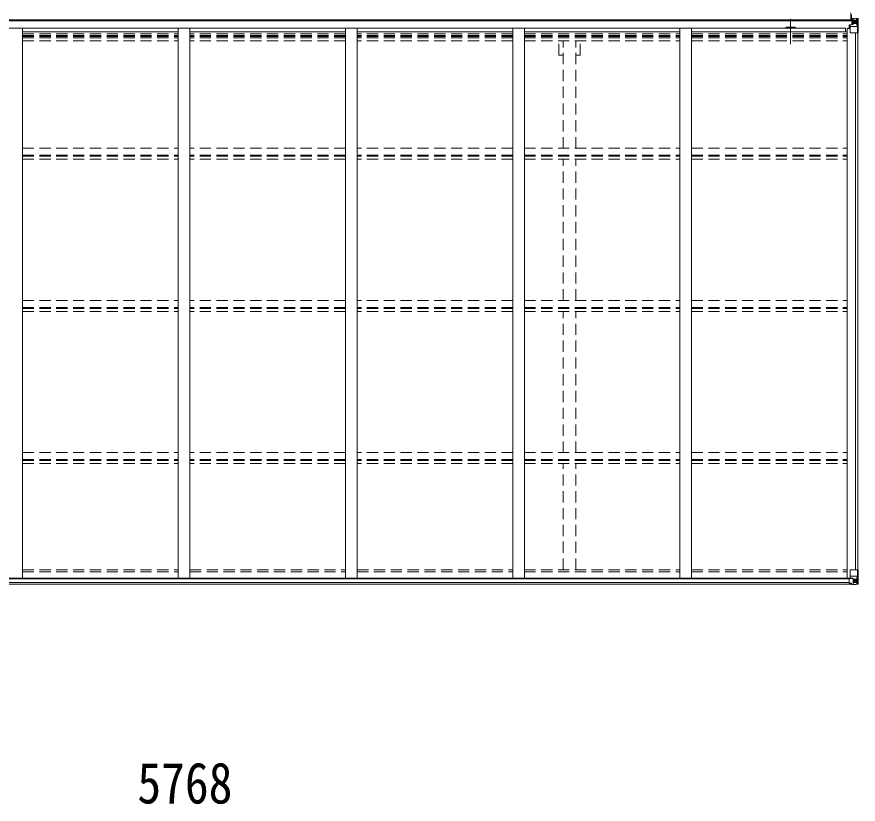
# Model space of a CAD drawing. Units: millimetres at full size, sheet at 1:40; details may follow other scales. Extents: x -11243 to 11243, y -7760 to 7760.
# Drawn here: x 3526 to 7128, y 186 to 3557 of the extents above; entities that cross this region are included whole.
import ezdxf
from ezdxf.enums import TextEntityAlignment as Align

# ---------------------------------------------------------------- set-up
doc = ezdxf.new("R2010")
doc.units = ezdxf.units.MM
doc.header["$LTSCALE"] = 40
doc.linetypes.add('CHAIN1', pattern=[8, 5, -1, 1, -1])
doc.linetypes.add('DASHED1', pattern=[1.8, 1.2, -0.6])
for name, color, linetype, lineweight in [('0-1_本体', 5, 'CHAIN1', 9), ('0-3_ELV2', 4, 'Continuous', 9), ('0-4_TABLE1', 6, 'Continuous', 9), ('0-6_OTH_LINE', 6, 'Continuous', 9)]:
    doc.layers.add(name, color=color, linetype=linetype, lineweight=lineweight)
doc.styles.add('ＭＳ ゴシック', font='')
doc.styles.get('ＭＳ ゴシック').set_extended_font_data('MS Gothic')

msp = doc.modelspace()

# ---------------------------------------------------------------- linework, layer by layer
at = {"layer": '0-1_本体'}
msp.add_line((6838.61, 3548.88), (6838.61, 3440.12), dxfattribs=at)
at = {"layer": '0-3_ELV2'}
for p, q in [((7096.61, 3539.68), (7096.61, 3574.68)), ((7096.61, 3544.42), (1387.61, 3544.42)), ((7096.61, 3539.68), (1387.61, 3539.68)), ((7096.61, 3547.03), (7104.61, 3547.03)), ((7099.11, 3549.18), (7104.61, 3549.18)), ((1410.61, 3508.89), (7073.61, 3508.89)), ((3551.11, 3508.88), (3551.11, 1152.75)), ((4217.11, 3508.88), (4217.11, 1152.75)), ((4267.11, 3508.88), (4267.11, 1152.75)), ((4933.11, 3508.88), (4933.11, 1152.75)), ((4983.11, 3508.88), (4983.11, 1152.75)), ((5649.11, 3508.88), (5649.11, 1152.75)), ((5699.11, 3508.88), (5699.11, 1152.75)), ((6365.11, 3508.89), (6365.11, 1152.75)), ((6415.11, 3508.89), (6415.11, 1152.75)), ((6826.11, 3513.56), (6851.11, 3513.56)), ((7073.61, 3493.38), (7073.61, 3508.89)), ((7081.11, 3507.06), (7094.11, 3507.06)), ((7081.11, 3507.06), (7081.11, 1152.75)), ((3551.11, 3493.38), (4217.11, 3493.38)), ((4933.11, 3493.38), (4267.11, 3493.38)), ((5649.11, 3493.38), (4983.11, 3493.38)), ((5699.11, 3493.38), (6365.11, 3493.38)), ((6415.11, 3493.38), (7081.11, 3493.38)), ((7116.41, 3488.41), (7116.41, 1188.77)), ((7126.11, 3488.41), (7126.11, 1188.77)), ((1382.84, 1152.75), (7101.37, 1152.75)), ((1384.61, 1126.97), (7099.61, 1126.97)), ((1394.61, 1150.48), (7089.61, 1150.48)), ((1394.61, 1134.87), (7089.61, 1134.87))]:
    msp.add_line(p, q, dxfattribs=at)
at = {"layer": '0-3_ELV2', "linetype": 'DASHED1'}
for p, q in [((3551.11, 3484.98), (4217.11, 3484.98)), ((3551.11, 3476.79), (4217.11, 3476.79)), ((3551.11, 3472.86), (4217.11, 3472.86)), ((3551.11, 3467.78), (4217.11, 3467.78)), ((4933.11, 3484.98), (4267.11, 3484.98)), ((4933.11, 3476.79), (4267.11, 3476.79)), ((4933.11, 3472.86), (4267.11, 3472.86)), ((4933.11, 3467.78), (4267.11, 3467.78)), ((5649.11, 3484.98), (4983.11, 3484.98)), ((5649.11, 3476.79), (4983.11, 3476.79)), ((5649.11, 3472.86), (4983.11, 3472.86)), ((5649.11, 3467.78), (4983.11, 3467.78)), ((5699.11, 3484.98), (6365.11, 3484.98)), ((5699.11, 3476.79), (6365.11, 3476.79)), ((5699.11, 3472.86), (6365.11, 3472.86)), ((5699.11, 3467.78), (6365.11, 3467.78)), ((6415.11, 3484.98), (7081.11, 3484.98)), ((6415.11, 3476.79), (7081.11, 3476.79)), ((6415.11, 3472.86), (7081.11, 3472.86)), ((6415.11, 3467.78), (7081.11, 3467.78)), ((3551.11, 3454.77), (4217.11, 3454.77)), ((4933.11, 3454.77), (4267.11, 3454.77)), ((5649.11, 3454.77), (4983.11, 3454.77)), ((5699.11, 3454.77), (6365.11, 3454.77)), ((5846.91, 3393.18), (5846.91, 3453.58)), ((5864.61, 2994.32), (5864.61, 3453.58)), ((5919.61, 2994.32), (5919.61, 3453.58)), ((5937.31, 3393.18), (5937.31, 3453.58)), ((6415.11, 3454.77), (7081.11, 3454.77)), ((5846.91, 3393.18), (5864.61, 3393.18)), ((5919.61, 3393.18), (5937.31, 3393.18)), ((3551.11, 2994.45), (4217.07, 2994.45)), ((4933.11, 2994.45), (4267.11, 2994.45)), ((5649.08, 2994.45), (4983.11, 2994.45)), ((5699.11, 2994.45), (6365.11, 2994.45)), ((6415.11, 2994.45), (7081.07, 2994.45)), ((3551.11, 2964.71), (4217.07, 2964.71)), ((3551.11, 2960.17), (4217.07, 2960.17)), ((4933.11, 2964.71), (4267.11, 2964.71)), ((4933.11, 2960.17), (4267.11, 2960.17)), ((5649.08, 2964.71), (4983.11, 2964.71)), ((5649.08, 2960.17), (4983.11, 2960.17)), ((5699.11, 2964.71), (6365.11, 2964.71)), ((5699.11, 2960.17), (6365.11, 2960.17)), ((6415.11, 2964.71), (7081.07, 2964.71)), ((6415.11, 2960.17), (7081.07, 2960.17)), ((3551.11, 2947.15), (4217.07, 2947.15)), ((4933.11, 2947.15), (4267.11, 2947.15)), ((5649.08, 2947.15), (4983.11, 2947.15)), ((5699.11, 2947.15), (6365.11, 2947.15)), ((5864.61, 2342.66), (5864.61, 2945.96)), ((5919.61, 2342.66), (5919.61, 2945.96)), ((6415.11, 2947.15), (7081.07, 2947.15)), ((3551.11, 2342.79), (4217.07, 2342.79)), ((4933.11, 2342.79), (4267.11, 2342.79)), ((5649.08, 2342.79), (4983.11, 2342.79)), ((5699.11, 2342.79), (6365.11, 2342.79)), ((6415.11, 2342.79), (7081.07, 2342.79)), ((3551.11, 2313.05), (4217.07, 2313.05)), ((3551.11, 2308.5), (4217.07, 2308.5)), ((4933.11, 2313.05), (4267.11, 2313.05)), ((4933.11, 2308.5), (4267.11, 2308.5)), ((5649.08, 2313.05), (4983.11, 2313.05)), ((5649.08, 2308.5), (4983.11, 2308.5)), ((5699.11, 2313.05), (6365.11, 2313.05)), ((5699.11, 2308.5), (6365.11, 2308.5)), ((6415.11, 2313.05), (7081.07, 2313.05)), ((6415.11, 2308.5), (7081.07, 2308.5)), ((3551.11, 2295.49), (4217.07, 2295.49)), ((4933.11, 2295.49), (4267.11, 2295.49)), ((5649.08, 2295.49), (4983.11, 2295.49)), ((5699.11, 2295.49), (6365.11, 2295.49)), ((5864.61, 1691), (5864.61, 2294.3)), ((5919.61, 1691), (5919.61, 2294.3)), ((6415.11, 2295.49), (7081.07, 2295.49)), ((3551.11, 1691.13), (4217.07, 1691.13)), ((3551.11, 1661.39), (4217.07, 1661.39)), ((4933.11, 1691.13), (4267.11, 1691.13)), ((4933.11, 1661.39), (4267.11, 1661.39)), ((5649.08, 1691.13), (4983.11, 1691.13)), ((5649.08, 1661.39), (4983.11, 1661.39)), ((5699.11, 1691.13), (6365.11, 1691.13)), ((5699.11, 1661.39), (6365.11, 1661.39)), ((6415.11, 1691.13), (7081.07, 1691.13)), ((6415.11, 1661.39), (7081.07, 1661.39)), ((3551.11, 1656.84), (4217.07, 1656.84)), ((3551.11, 1643.83), (4217.07, 1643.83)), ((4933.11, 1656.84), (4267.11, 1656.84)), ((4933.11, 1643.83), (4267.11, 1643.83)), ((5649.08, 1656.84), (4983.11, 1656.84)), ((5649.08, 1643.83), (4983.11, 1643.83)), ((5699.11, 1656.84), (6365.11, 1656.84)), ((5699.11, 1643.83), (6365.11, 1643.83)), ((5864.61, 1189.72), (5864.61, 1642.64)), ((5919.61, 1189.72), (5919.61, 1642.64)), ((6415.11, 1656.84), (7081.07, 1656.84)), ((6415.11, 1643.83), (7081.07, 1643.83)), ((3551.11, 1188.92), (4217.11, 1188.92)), ((4267.11, 1188.92), (4933.11, 1188.92)), ((4983.11, 1188.92), (5649.11, 1188.92)), ((5699.11, 1188.92), (6365.11, 1188.92)), ((6415.11, 1188.92), (7081.11, 1188.92)), ((3551.11, 1180.57), (4217.11, 1180.57)), ((4267.11, 1180.57), (4933.11, 1180.57)), ((4983.11, 1180.57), (5649.11, 1180.57)), ((5699.11, 1180.57), (6365.11, 1180.57)), ((6415.11, 1180.57), (7081.11, 1180.57))]:
    msp.add_line(p, q, dxfattribs=at)
at = {"layer": '0-3_ELV2'}
for centre, start, end in [((6826.11, 3501.06), 90, 141.18803), ((6851.11, 3501.06), 38.81197, 90)]:
    msp.add_arc(centre, 12.5, start, end, dxfattribs=at)
at = {"layer": '0-4_TABLE1'}
for p, q in [((7096.61, 3548.68), (7096.61, 3565.68)), ((7099.11, 3549.93), (7096.61, 3549.93)), ((7099.11, 3549.71), (7096.61, 3549.71)), ((7099.11, 3548.68), (7096.61, 3548.68)), ((7096.61, 3546.37), (7104.11, 3546.37)), ((7096.61, 3546.34), (7104.11, 3546.34)), ((7096.61, 3545.34), (7104.61, 3545.34)), ((7104.11, 3544.41), (7096.61, 3544.48)), ((7096.61, 3544.31), (7104.11, 3544.25)), ((7097.61, 3548.68), (7097.61, 3565.68)), ((7099.11, 3548.68), (7099.11, 3565.68)), ((7099.61, 3549.18), (7099.61, 3551.81)), ((7099.61, 3551.81), (7127.17, 3550.12)), ((7106.11, 3550.52), (7099.61, 3550.92)), ((7099.61, 3550), (7104.61, 3549.91)), ((7100.61, 3524.31), (7100.61, 3544.28)), ((7104.5, 3544.04), (7100.61, 3544.04)), ((7100.61, 3540.41), (7104.61, 3540.41)), ((7100.61, 3532.21), (7104.61, 3532.21)), ((7104.11, 3546.37), (7104.11, 3544.41)), ((7104.11, 3544.25), (7104.11, 3544.41)), ((7104.61, 3545.7), (7106.11, 3545.7)), ((7104.61, 3542.17), (7118.11, 3542.17)), ((7106.11, 3525.31), (7106.11, 3551.41)), ((7106.11, 3551.29), (7118.11, 3550.51)), ((7112.63, 3534.97), (7112.63, 3534.01)), ((7120.44, 3542.11), (7118.11, 3542.17)), ((7118.2, 3550.51), (7126.12, 3550.03)), ((7120.44, 3528.64), (7120.44, 3542.11)), ((7121.29, 3545.62), (7124.03, 3549.29)), ((7125.26, 3549.06), (7125.26, 3548.99)), ((7125.26, 3488.41), (7125.26, 3548.99)), ((7127.17, 3550.08), (7127.17, 3550.11)), ((7128.11, 3549.12), (7128.11, 3488.41)), ((7094.66, 3523.32), (7089.61, 3523.28)), ((7089.61, 3507.06), (7089.61, 3523.28)), ((7089.61, 3521.56), (7094.11, 3521.53)), ((7089.61, 3511.41), (7094.11, 3511.41)), ((7090.61, 3523.29), (7090.61, 3521.55)), ((7094.11, 3489.41), (7094.11, 3522.51)), ((7118.11, 3515.08), (7094.11, 3515.08)), ((7105.28, 3525.05), (7094.93, 3523.4)), ((7094.93, 3522.77), (7105.28, 3524.42)), ((7094.93, 3523.4), (7094.93, 3522.77)), ((7104.61, 3528.61), (7118.11, 3528.61)), ((7105.28, 3524.42), (7105.28, 3525.05)), ((7118.11, 3528.61), (7120.44, 3528.64)), ((7118.11, 3528.61), (7118.11, 3528.61)), ((7124.72, 3515.29), (7118.11, 3515.08)), ((7124.72, 3515.29), (7120.58, 3527.38)), ((7128.11, 3488.41), (7095.11, 3488.41)), ((7128.11, 1188.77), (7095.11, 1188.77)), ((7125.26, 1188.77), (7125.26, 1128.18)), ((7128.11, 1128.06), (7128.11, 1188.77)), ((7094.11, 1187.77), (7094.11, 1154.67)), ((7118.11, 1162.1), (7094.11, 1162.1)), ((7094.93, 1154.41), (7105.28, 1152.76)), ((7094.93, 1153.78), (7094.93, 1154.41)), ((7102.58, 1152.55), (7094.93, 1153.78)), ((7105.28, 1152.76), (7105.28, 1152.55)), ((7124.72, 1161.89), (7118.11, 1162.1)), ((7124.72, 1161.89), (7120.58, 1149.8)), ((7089.61, 1151.61), (7089.61, 1131.46)), ((7099.61, 1152.55), (7090.61, 1152.52)), ((7090.61, 1130.74), (7099.61, 1130.69)), ((7106.11, 1152.55), (7099.61, 1152.55)), ((7099.61, 1125.37), (7099.61, 1131.31)), ((7106.11, 1152.55), (7106.11, 1125.77)), ((7106.11, 1148.57), (7118.11, 1148.57)), ((7118.11, 1135.01), (7106.11, 1135.01)), ((7106.11, 1125.88), (7118.11, 1126.67)), ((7113.59, 1142.21), (7113.59, 1143.17)), ((7118.11, 1148.57), (7118.11, 1148.57)), ((7118.11, 1148.57), (7120.44, 1148.54)), ((7120.44, 1135.07), (7118.11, 1135.01)), ((7118.2, 1126.67), (7126.12, 1127.14)), ((7120.44, 1148.54), (7120.44, 1135.07)), ((7121.29, 1131.56), (7124.03, 1127.89)), ((7125.26, 1128.11), (7125.26, 1128.18)), ((7127.17, 1127.1), (7127.17, 1127.06))]:
    msp.add_line(p, q, dxfattribs=at)
for points in [[(7099.61, 3550.41), (7104.61, 3550.41), (7104.61, 3524.95)], [(7111.67, 3536.89), (7110.71, 3536.89), (7110.71, 3535.93), (7111.67, 3535.93)], [(7113.59, 3537.85), (7113.59, 3538.81), (7112.63, 3538.81), (7112.63, 3537.85)], [(7112.63, 3534.01), (7113.59, 3534.01), (7113.59, 3534.97)], [(7114.55, 3535.93), (7115.51, 3535.93), (7115.51, 3536.89), (7114.55, 3536.89)], [(7089.61, 1131.46), (7089.62, 1131.35), (7099.61, 1131.31)], [(7127.17, 1127.06), (7118.11, 1126.5), (7099.61, 1125.37)], [(7111.67, 1141.25), (7110.71, 1141.25), (7110.71, 1140.29), (7111.67, 1140.29)], [(7113.59, 1143.17), (7112.63, 1143.17), (7112.63, 1142.21)], [(7112.63, 1139.33), (7112.63, 1138.37), (7113.59, 1138.37), (7113.59, 1139.33)], [(7114.55, 1140.29), (7115.51, 1140.29), (7115.51, 1141.25), (7114.55, 1141.25)]]:
    msp.add_lwpolyline(points, dxfattribs=at)
for centre in [(7113.11, 3536.41), (7113.11, 1140.77)]:
    msp.add_circle(centre, 5.3, dxfattribs=at)
for centre, radius, start, end in [((7104.11, 3546.87), 0.5, 270.00309, 0.00198), ((7104.11, 3546.84), 0.5, 269.99891, 359.99891), ((7104.11, 3543.91), 0.5, 359.95536, 89.47105), ((7104.09, 3543.74), 0.513, 358.95293, 88.11972), ((7111.67, 3537.85), 0.96, 270, 0), ((7111.67, 3534.97), 0.96, 0, 90), ((7114.55, 3537.85), 0.96, 180, 270), ((7114.55, 3534.97), 0.96, 90, 180), ((7123.98, 3549.12), 1.28, 357.54105, 48.82169), ((7125.95, 3562.73), 12.7, 264.89689, 270.75534), ((7127.11, 3549.12), 0.999, 0.04917, 86.5576), ((7127.11, 3549.12), 1, 359.99921, 86.49983), ((7127.11, 3549.08), 0.999, 0.04917, 86.5576), ((7095.04, 3522.47), 0.937, 96.73234, 177.67791), ((7095.04, 3521.84), 0.937, 96.73234, 177.67791), ((7105.17, 3525.98), 0.937, 276.73234, 357.67791), ((7105.17, 3525.35), 0.937, 276.73234, 357.67791), ((7095.11, 3489.41), 1, 180, 270), ((7095.11, 1187.77), 1, 90, 180), ((7095.04, 1155.34), 0.937, 182.32209, 263.26766), ((7095.04, 1154.71), 0.937, 182.32209, 263.26766), ((7105.17, 1151.83), 0.937, 50.93398, 83.26766), ((7111.67, 1142.21), 0.96, 270, 0), ((7111.67, 1139.33), 0.96, 0, 90), ((7114.55, 1142.21), 0.96, 180, 270), ((7114.55, 1139.33), 0.96, 90, 180), ((7123.98, 1128.06), 1.28, 311.17831, 2.45895), ((7125.95, 1114.45), 12.7, 89.24466, 95.10311), ((7127.11, 1128.1), 0.999, 273.4424, 359.95083), ((7127.11, 1128.06), 0.999, 273.4424, 359.95083), ((7127.11, 1128.05), 1, 273.50017, 0.00079)]:
    msp.add_arc(centre, radius, start, end, dxfattribs=at)
for centre, major_axis, ratio, start_param, end_param in [((7199.86, 3542.17), (-81.75, 0), 0.061163, 6.2824128, 6.2831853), ((7123.31, 3542.03), (-0.03, 5), 0.573921, 0.7672717, 1.551125), ((7124.98, 3547.1), (0.02, 3), 0.466854, 0.125683, 0.7596956), ((7125.17, 3550.2), (-2, 0.12), 0.060933, 2.0712557, 3.1453404), ((6926.17, 3562.43), (-201, 12.36), 0.060933, 3.1453404, 3.145839), ((7121.84, 3528.66), (0, 3), 0.468246, 1.5772882, 2.0127935), ((7124, 3517.64), (-0.85, 2.32), 0.403757, 3.0087805, 3.9744392), ((7124, 1159.54), (-0.85, -2.32), 0.403757, 3.0087805, 3.9744392), ((7090.61, 1151.62), (-1, -0.021), 0.906239, 0.0187047, 1.589501), ((7090.61, 1131.45), (-1, 0.012), 0.707053, 4.7036637, 6.124411), ((7199.86, 1135.01), (-81.75, 0), 0.061163, 6.2824128, 6.2831853), ((7121.84, 1148.52), (0, -3), 0.468246, 1.5772882, 2.0127935), ((7124.98, 1130.08), (0.02, -3), 0.466854, 0.125683, 0.7596956), ((7123.31, 1135.15), (-0.03, -5), 0.573921, 0.7672717, 1.551125), ((7125.17, 1126.98), (-2, -0.12), 0.060933, 2.0712557, 3.1453404), ((6926.17, 1114.75), (-201, -12.36), 0.060933, 3.1453404, 3.145839)]:
    msp.add_ellipse(centre, major_axis=major_axis, ratio=ratio, start_param=start_param, end_param=end_param, dxfattribs=at)

# ---------------------------------------------------------------- texts
at = {"layer": '0-6_OTH_LINE', "color": 7, "style": 'ＭＳ ゴシック', "width": 0.85}
msp.add_text('5768', height=176, dxfattribs=at).set_placement((4042.11, 135.62), align=Align.BOTTOM_LEFT)

doc.saveas('drawing.dxf')
